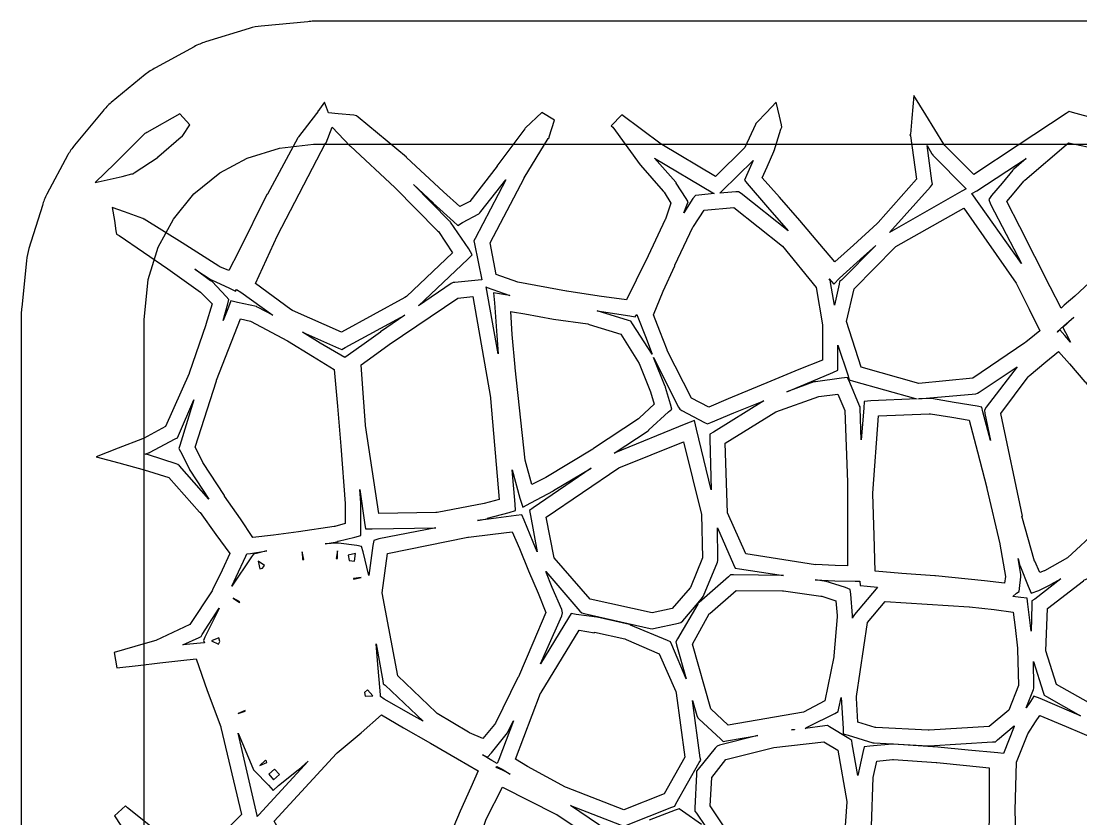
# Model space of a CAD drawing. Extents: x 0 to 84.1, y 0 to 54.9.
# Drawn here: x 0.01 to 19.44, y 40.24 to 54.87 of the extents above; entities that cross this region are included whole.
import ezdxf

# ---------------------------------------------------------------- set-up
doc = ezdxf.new("R2010")
doc.units = 0
doc.layers.add('Layer_1', color=7, linetype='CONTINUOUS')

msp = doc.modelspace()

# ---------------------------------------------------------------- linework, layer by layer
at = {"layer": 'Layer_1', "color": 7}
for points in [[(5.265208, 54.8589), (4.409722, 54.779525)], [(78.731181, 54.867691), (69.558958, 54.867691), (60.386736, 54.867691), (51.223333, 54.867691), (42.051111, 54.867691), (32.878889, 54.867691), (23.715486, 54.867691), (14.543264, 54.867691), (5.371042, 54.867691), (5.371042, 54.867706)], [(16.377708, 53.503951), (16.342431, 53.089437), (16.315972, 52.798396), (16.307153, 52.780757), (16.315972, 52.763118), (16.430625, 51.969368), (15.725069, 51.175618), (15.707431, 51.157979), (15.275278, 50.761104), (14.931319, 50.452424), (14.657917, 50.778743), (14.2875, 51.210896), (13.917083, 51.643049), (13.599583, 51.995826), (13.687778, 52.198674), (13.81125, 52.480896), (13.81125, 52.489701), (13.820069, 52.489701), (13.943542, 52.886576), (13.961181, 52.921854), (13.952361, 52.965951), (13.917083, 53.124701), (13.855347, 53.380465), (13.678958, 53.195257), (13.502569, 53.010048), (13.484931, 52.992409), (13.476111, 52.974771), (13.282083, 52.551437), (12.744097, 52.022271), (11.756319, 52.604354), (11.7475, 52.613159), (11.024306, 53.151145), (10.830278, 52.948298), (10.856736, 52.921854), (11.359444, 52.233937), (11.368264, 52.225132), (11.782778, 51.748882), (11.800417, 51.731243), (11.923889, 51.528396), (11.826875, 51.237354), (11.818056, 51.228549), (11.509375, 50.56709), (11.288889, 50.117285), (11.1125, 49.755687), (10.609792, 49.826243), (10.018889, 49.914437), (10.010069, 49.914437), (9.119306, 50.082007), (8.722431, 50.223118), (8.607778, 50.805201), (9.233958, 51.987007), (9.233958, 51.995812), (9.674931, 52.719007), (9.692569, 52.727812), (9.692569, 52.745451), (9.789583, 53.054131), (9.560278, 53.195243), (9.260417, 52.91302), (9.251597, 52.904215), (9.242778, 52.89541), (8.73125, 52.207493), (8.740069, 52.207493), (8.237361, 51.563674), (8.052153, 51.46666), (7.752292, 51.740062), (7.073194, 52.366243), (7.073194, 52.375048), (6.19125, 53.107062), (6.155972, 53.133506), (6.111875, 53.142312), (5.820833, 53.168756), (5.644444, 53.186395), (5.573889, 53.380423), (5.450417, 53.212853), (5.441597, 53.212853), (5.450417, 53.204048), (5.423958, 53.177604), (5.097639, 52.745451), (5.088819, 52.73666), (5.08, 52.72784), (4.524375, 51.695965), (4.515556, 51.687146), (3.995208, 50.637632), (3.818819, 50.293674), (3.65125, 50.364229), (3.633611, 50.373034), (2.963333, 50.805187), (2.266597, 51.23734), (2.257778, 51.23734), (2.240139, 51.246145), (1.905, 51.369618), (1.675694, 51.448993), (1.719792, 51.210868), (1.74625, 51.025659), (1.755069, 50.963923), (1.807986, 50.937479), (2.69875, 50.328937), (3.298472, 49.896784), (3.510139, 49.685118), (3.395486, 49.305882), (3.395486, 49.297076), (3.086806, 48.415132), (3.086806, 48.406327), (2.654653, 47.436188), (2.248958, 47.215702), (2.231319, 47.206896), (1.790347, 47.039327), (1.384653, 46.880577), (1.799167, 46.765924), (2.266597, 46.642452), (2.716389, 46.501341), (3.280833, 45.866341), (3.289653, 45.857535), (3.580694, 45.451841), (3.836458, 45.107883), (3.695347, 44.799202), (3.518958, 44.437605), (3.510139, 44.419966), (3.104444, 43.802605), (2.478264, 43.511563), (2.451806, 43.502758), (2.090208, 43.396924), (1.710972, 43.291091), (1.763889, 43.008869), (2.151944, 43.052966), (2.548819, 43.097063), (2.936875, 43.141161), (3.219097, 43.176438), (3.421944, 42.594355), (3.668889, 41.924077), (3.668889, 41.915272), (4.048125, 40.318952), (3.439583, 39.710411)], [(20.505208, 52.860146), (19.288125, 53.195285), (19.226389, 53.212924), (19.173472, 53.177646), (18.291528, 52.595563), (17.480139, 52.057577), (16.950972, 52.586743), (16.933333, 52.613187), (16.598194, 53.151174), (16.377708, 53.503951), (16.377708, 53.503951)], [(2.919236, 53.168812), (2.310694, 52.824854), (2.293056, 52.816049), (2.275417, 52.807243), (1.728611, 52.260438), (1.367014, 51.90766), (1.860903, 52.022313), (2.037292, 52.06641), (2.06375, 52.06641), (2.081389, 52.084049), (2.522361, 52.375091), (2.522361, 52.383896), (2.531181, 52.392701), (2.945694, 52.745479), (2.963333, 52.754299), (2.972153, 52.771937), (3.104444, 52.965965), (2.919236, 53.168812), (2.919236, 53.168812)], [(5.715, 52.921896), (6.041319, 52.577938), (6.050139, 52.577938), (6.861528, 51.819466), (7.646458, 51.025716), (7.664097, 51.008077), (7.919861, 50.620021), (7.073194, 49.817452), (7.046736, 49.799813), (5.882569, 49.164813), (4.982986, 49.56166), (4.956528, 49.579299), (4.303889, 50.055549), (4.709583, 50.937493), (5.591528, 52.630826), (5.600347, 52.639632), (5.715, 52.921854), (5.715, 52.921896)], [(2.266597, 27.439233), (2.266597, 32.960206), (2.266597, 38.472358), (2.266597, 43.993331), (2.266597, 49.390831), (2.337153, 50.131664), (2.522361, 50.722567), (2.804583, 51.234094), (3.175, 51.701525), (3.65125, 52.089581), (4.153958, 52.354164), (4.744861, 52.539372), (5.371042, 52.609928), (5.371042, 52.609928)], [(5.371042, 52.609928), (5.3975, 52.609928), (14.543264, 52.609928), (23.715486, 52.609928), (32.878889, 52.609928), (42.051111, 52.609928)], [(16.624653, 52.586743), (16.712847, 52.436813), (16.721667, 52.428007), (16.730486, 52.410368), (17.339028, 51.793007), (17.259653, 51.74891), (15.936736, 50.990438), (16.686389, 51.828285), (16.721667, 51.881202), (16.712847, 51.942938), (16.624653, 52.586757), (16.624653, 52.586743)], [(19.217569, 52.63966), (20.028958, 52.463271), (20.566944, 52.101674), (20.769792, 51.713618), (20.752153, 51.299104), (20.32, 50.761104), (19.782014, 50.231937), (19.782014, 50.240743), (19.332222, 49.826229), (19.138194, 49.658659), (19.085278, 49.605743), (18.882431, 49.993798), (18.600208, 50.549423), (18.326806, 51.096229), (18.088681, 51.563659), (18.220972, 51.722409), (18.397361, 51.934076), (18.406181, 51.942881), (18.415, 51.951687), (19.217569, 52.639603), (19.217569, 52.63966)], [(11.624028, 52.357494), (12.691181, 51.722494), (12.717639, 51.704855), (12.435417, 51.678411), (12.373681, 51.669606), (12.329583, 51.616689), (12.162014, 51.352106), (12.214931, 51.493217), (12.241389, 51.554953), (12.206111, 51.616689), (12.020903, 51.898911), (12.020903, 51.907717), (12.012083, 51.916522), (11.624028, 52.357494), (11.624028, 52.357494)], [(13.432014, 52.313411), (13.308542, 52.040008), (13.273264, 51.951814), (13.326181, 51.890078), (13.696597, 51.457925), (14.075833, 51.025772), (13.211528, 51.704869), (13.167431, 51.740147), (13.114514, 51.740147), (12.823472, 51.713703), (12.85875, 51.748981), (13.432014, 52.313425), (13.432014, 52.313411)], [(18.441458, 52.348689), (18.212153, 52.154661), (18.203333, 52.145856), (18.194514, 52.13705), (18.000486, 51.898925), (17.806458, 51.66962), (17.753542, 51.599064), (17.788819, 51.51087), (18.071042, 50.964064), (18.353264, 50.426078), (17.444861, 51.704898), (17.533056, 51.757814), (18.441458, 52.348717), (18.441458, 52.348689)], [(8.898819, 51.960549), (8.334375, 50.884576), (8.307917, 50.840479), (8.325556, 50.787562), (8.457847, 50.126104), (8.387292, 50.117299), (7.963958, 50.073202), (7.928681, 50.073202), (7.893403, 50.055563), (7.293681, 49.649868), (8.202083, 50.505354), (8.281458, 50.584729), (8.219722, 50.690563), (7.884583, 51.184452), (7.875764, 51.193257), (7.866944, 51.202062), (7.205486, 51.87234), (7.567083, 51.537201), (7.567083, 51.528396), (7.9375, 51.193257), (8.016875, 51.122701), (8.105069, 51.175618), (8.404931, 51.334368), (8.422569, 51.352007), (8.440208, 51.378451), (8.898819, 51.960534), (8.898819, 51.960549)], [(13.079236, 51.449105), (13.97, 50.74355), (14.587361, 49.985078), (14.702014, 49.297161), (14.702014, 49.279522), (14.702014, 48.926744), (14.702014, 48.653342), (14.269861, 48.476953), (13.758333, 48.265286), (12.973403, 47.938967), (12.620625, 47.789036), (12.303125, 47.956605), (11.853333, 48.829646), (11.853333, 48.838451), (11.721042, 49.182409), (11.606389, 49.482271), (11.782778, 49.914423), (11.994444, 50.381854), (11.994444, 50.390659), (12.329583, 51.087395), (12.338403, 51.105034), (12.532431, 51.404895), (13.079236, 51.448993), (13.079236, 51.449105)], [(17.294931, 51.4403), (18.25625, 50.064467), (18.494375, 49.588217), (18.688403, 49.191342), (18.591389, 49.111967), (18.432639, 48.979675), (18.415, 48.97087), (17.4625, 48.318231), (16.474722, 48.221217), (15.416389, 48.521078), (15.142986, 49.358925), (15.284097, 49.958648), (16.03375, 50.71712), (16.051389, 50.734759), (17.294931, 51.440314), (17.294931, 51.4403)], [(15.680972, 50.752285), (15.054792, 50.117285), (15.019514, 50.09084), (15.010694, 50.046743), (14.9225, 49.658688), (14.851944, 50.073202), (14.851944, 50.108479), (14.825486, 50.143757), (14.913681, 50.046743), (15.019514, 50.152577), (15.460486, 50.558271), (15.680972, 50.752299), (15.680972, 50.752285)], [(3.192639, 50.32016), (3.4925, 50.126132), (3.501319, 50.126132), (3.510139, 50.117327), (3.818819, 49.976216), (3.942292, 49.91448), (3.959931, 49.949758), (4.039306, 49.896841), (4.621389, 49.473508), (4.356806, 49.614619), (4.339167, 49.623424), (4.321528, 49.632229), (3.977569, 49.711604), (3.854097, 49.738049), (3.81, 49.623396), (3.712986, 49.376451), (3.801181, 49.685132), (3.818819, 49.764507), (3.765903, 49.817424), (3.510139, 50.090826), (3.501319, 50.099632), (3.483681, 50.108437), (3.192639, 50.320104), (3.192639, 50.32016)], [(8.537222, 49.993855), (8.554861, 49.985049), (8.969375, 49.835119), (8.854722, 49.852758), (8.669514, 49.888036), (8.687153, 49.702827), (8.73125, 49.103105), (8.757708, 48.767966), (8.537222, 49.993869), (8.537222, 49.993855)], [(8.290278, 49.817438), (8.616597, 47.965354), (8.616597, 47.947715), (8.775347, 46.095632), (8.501944, 46.025077), (7.637639, 45.857507), (7.611181, 45.857507), (6.570486, 45.839868), (6.323542, 47.453827), (6.323542, 47.462632), (6.279444, 48.044715), (6.244167, 48.565062), (6.464653, 48.723812), (6.755694, 48.935479), (8.016875, 49.790965), (8.290278, 49.817409), (8.290278, 49.817438)], [(0.008819, 49.505483), (0.008819, 43.993331), (0.008819, 38.472358), (0.008819, 32.960206), (0.008819, 27.439233), (0.008819, 21.927081), (0.008819, 16.406108), (0.008819, 10.893941)], [(4.030486, 49.411786), (4.215694, 49.367688), (4.894792, 49.006091), (5.353403, 48.723869), (5.750278, 48.476924), (5.812014, 47.806647), (5.87375, 47.074633), (5.953125, 46.025119), (5.953125, 46.00748), (5.953125, 45.654702), (5.759097, 45.601786), (5.750278, 45.601786), (5.097639, 45.504772), (4.639028, 45.443036), (4.259792, 45.398938), (4.030486, 45.742897), (3.739444, 46.157411), (3.739444, 46.166216), (3.342569, 46.774758), (3.33375, 46.792396), (3.201458, 47.05698), (3.589514, 48.274063), (3.589514, 48.282868), (4.030486, 49.411757), (4.030486, 49.411786)], [(7.046736, 49.473508), (6.596944, 49.173646), (6.596944, 49.164841), (6.297083, 48.953174), (6.006042, 48.741508), (5.944306, 48.697411), (5.494514, 48.961994), (5.168194, 49.164841), (5.829653, 48.873799), (5.891389, 48.847355), (5.953125, 48.882633), (7.046736, 49.473536), (7.046736, 49.473508)], [(8.987014, 49.544049), (9.022292, 49.535244), (9.242778, 49.499966), (9.771944, 49.402952), (10.398125, 49.314758), (10.424583, 49.305952), (11.006667, 49.129563), (11.341806, 48.591577), (11.553472, 48.07123), (11.615208, 47.841924), (11.350625, 47.59498), (11.332986, 47.577341), (10.503958, 47.030536), (10.495139, 47.02173), (9.630833, 46.501383), (9.375069, 46.369091), (9.251597, 46.818883), (9.066389, 48.512216), (9.066389, 48.521022), (9.013472, 49.120744), (8.987014, 49.544077), (8.987014, 49.544049)], [(10.574514, 49.552854), (11.174236, 49.46466), (11.27125, 49.447021), (11.297708, 49.491118), (11.315347, 49.438202), (11.456458, 49.085424), (11.579931, 48.759104), (11.218333, 49.314715), (11.191875, 49.367632), (11.147778, 49.376451), (10.574514, 49.55284), (10.574514, 49.552854)], [(19.314583, 49.43823), (19.191111, 49.323577), (19.111736, 49.253021), (19.164653, 49.156008), (19.252847, 48.979619), (19.147014, 49.103091), (19.058819, 49.208924), (19.014722, 49.164827), (19.005903, 49.173632), (19.129375, 49.279466), (19.314583, 49.438216), (19.314583, 49.43823)], [(14.984236, 48.92666), (15.178264, 48.362215), (15.195903, 48.29166), (15.275278, 48.265215), (16.412986, 47.947715), (16.439444, 47.93891), (15.592778, 47.903632), (15.469306, 47.894827), (15.460486, 47.771355), (15.416389, 47.189271), (15.39875, 47.771355), (15.39875, 47.797799), (15.381111, 47.815438), (15.204722, 48.238771), (15.160625, 48.335785), (15.054792, 48.318146), (14.578542, 48.25641), (14.560903, 48.25641), (14.543264, 48.25641), (14.049375, 48.071202), (14.384514, 48.212313), (14.896042, 48.42398), (14.984236, 48.468077), (14.984236, 48.556271), (14.984236, 48.926688), (14.984236, 48.92666)], [(19.032361, 48.812035), (19.235208, 48.58273), (19.517431, 48.25641), (19.52625, 48.247605), (19.993681, 47.586146), (19.984861, 46.73948), (19.984861, 46.713036), (19.764375, 45.548869), (19.199931, 45.028522), (18.776597, 44.790397), (18.767778, 44.790397), (18.688403, 44.755119), (18.600208, 44.966786), (18.591389, 44.966786), (18.362083, 45.786994), (18.370903, 45.786994), (17.974028, 47.674355), (18.476736, 48.344633), (18.485556, 48.353438), (18.494375, 48.362243), (18.803056, 48.618007), (19.032361, 48.812035), (19.032361, 48.812035)], [(11.606389, 48.697396), (12.065, 47.788994), (12.091458, 47.753716), (12.126736, 47.727272), (12.54125, 47.506786), (12.594167, 47.480341), (12.655903, 47.506786), (13.079236, 47.683174), (13.626042, 47.903661), (12.708819, 47.330397), (12.638264, 47.295119), (12.638264, 47.206924), (12.664722, 46.272063), (12.391319, 47.383313), (12.356042, 47.542063), (12.197292, 47.480327), (10.883194, 46.942341), (11.509375, 47.356855), (11.518194, 47.36566), (11.518194, 47.374466), (11.879792, 47.700785), (11.941528, 47.753702), (11.915069, 47.841896), (11.826875, 48.150577), (11.826875, 48.159382), (11.818056, 48.168187), (11.606389, 48.697354), (11.606389, 48.697396)], [(18.273889, 48.529841), (17.709444, 47.789008), (17.674167, 47.736091), (17.682986, 47.674355), (17.788819, 47.180466), (17.647708, 47.700813), (17.630069, 47.789008), (17.541875, 47.806647), (17.118542, 47.877202), (16.704028, 47.947758), (16.686389, 47.947758), (16.677569, 47.947758), (16.465903, 47.938952), (17.515417, 48.035966), (17.550694, 48.044772), (17.577153, 48.062411), (18.273889, 48.529841), (18.273889, 48.529841)], [(14.984236, 48.027161), (15.116528, 47.7273), (15.160625, 46.413203), (15.160625, 46.404397), (15.160625, 45.57537), (15.160625, 44.878633), (14.940139, 44.887439), (14.578542, 44.905078), (14.578542, 44.896272), (13.299722, 45.09912), (12.964583, 45.848772), (12.920486, 47.127592), (13.846528, 47.700856), (14.640278, 47.983078), (14.984236, 48.027175), (14.984236, 48.027161)], [(3.175, 47.921328), (2.919236, 47.08348), (2.901597, 47.030564), (2.928056, 46.977647), (3.095625, 46.651328), (3.095625, 46.642522), (3.104444, 46.633604), (3.448403, 46.104437), (2.910417, 46.712979), (2.883958, 46.739437), (2.848681, 46.748243), (2.345972, 46.915812), (2.337153, 46.915812), (2.284236, 46.924618), (2.345972, 46.951104), (2.354792, 46.951104), (2.363611, 46.959909), (2.831042, 47.206854), (2.875139, 47.224493), (2.892778, 47.26859), (3.175, 47.921229), (3.175, 47.921328)], [(16.659931, 47.665507), (16.686389, 47.665507), (17.074444, 47.603771), (17.391944, 47.550855), (17.550694, 46.968771), (17.718264, 46.307313), (17.718264, 46.298508), (17.956389, 45.284271), (17.956389, 45.275466), (18.062222, 44.684563), (18.044583, 44.561091), (17.674167, 44.605132), (16.774583, 44.693326), (16.765764, 44.693326), (16.157222, 44.737424), (15.672153, 44.781521), (15.654514, 45.43416), (15.628056, 46.201451), (15.628056, 46.210257), (15.733889, 47.630187), (16.659931, 47.665465), (16.659931, 47.665507)], [(12.153194, 47.153951), (12.488333, 45.822215), (12.505972, 45.028465), (12.285486, 44.48166), (12.276667, 44.472854), (11.950347, 44.093618), (11.579931, 44.014243), (10.442222, 44.269993), (9.780764, 45.028465), (9.639653, 45.769299), (10.971389, 46.677701), (12.153194, 47.153951), (12.153194, 47.153951)], [(10.459861, 46.668952), (9.401528, 45.945758), (9.330972, 45.892841), (9.348611, 45.804647), (9.472083, 45.134369), (9.401528, 45.310758), (9.233958, 45.716452), (9.189861, 45.813466), (9.084028, 45.804661), (8.625417, 45.742925), (8.378472, 45.707647), (8.554861, 45.742925), (8.563681, 45.75173), (8.960556, 45.857564), (9.075208, 45.892841), (9.066389, 46.007494), (9.013472, 46.642494), (9.154583, 46.122147), (9.2075, 45.954577), (9.357431, 46.033952), (9.771944, 46.254439), (9.771944, 46.263244), (10.459861, 46.668882), (10.459861, 46.668952)], [(6.217708, 46.280925), (6.305903, 45.672383), (6.323542, 45.557731), (6.447014, 45.557731), (7.611181, 45.57537), (6.570486, 45.372522), (6.473472, 45.346078), (6.455833, 45.249064), (6.385278, 44.702259), (6.279444, 45.134411), (6.252986, 45.231425), (6.164792, 45.249064), (5.829653, 45.293161), (5.820833, 45.293161), (5.803194, 45.293161), (5.582708, 45.284356), (5.803194, 45.319634), (5.812014, 45.328439), (5.820833, 45.328439), (6.129514, 45.407814), (6.235347, 45.434258), (6.235347, 45.540092), (6.235347, 46.025161), (6.235347, 46.033967), (6.217708, 46.280911), (6.217708, 46.280925)], [(9.013472, 45.504743), (9.145764, 45.196063), (9.313333, 44.790368), (9.489722, 44.375855), (9.630833, 44.023077), (9.392708, 43.458632), (9.128125, 42.841271), (9.119306, 42.832466), (8.704792, 41.994619), (8.687153, 41.968174), (8.475486, 41.712411), (8.228542, 41.818244), (8.210903, 41.827049), (7.637639, 42.170965), (7.62, 42.188604), (6.914444, 42.858882), (6.632222, 44.384646), (6.729236, 45.10784), (8.202083, 45.407701), (8.210903, 45.407701), (8.660694, 45.460618), (9.013472, 45.504715), (9.013472, 45.504743)], [(12.779375, 45.575327), (13.070417, 44.905049), (13.105694, 44.834494), (13.185069, 44.825689), (13.987639, 44.702216), (13.070417, 44.711022), (13.0175, 44.711022), (12.982222, 44.675744), (12.444236, 44.208313), (12.426597, 44.199508), (12.417778, 44.173064), (12.047361, 43.538064), (12.012083, 43.485147), (12.029722, 43.43223), (12.206111, 42.80605), (11.941528, 43.43223), (11.915069, 43.485147), (11.862153, 43.511591), (11.183056, 43.793814), (11.174236, 43.802619), (11.165417, 43.802619), (10.574514, 43.934911), (10.565694, 43.934911), (10.186458, 43.987827), (10.098264, 44.005466), (10.045347, 43.926091), (9.533819, 43.079424), (9.648472, 43.344008), (9.921875, 43.961369), (9.939514, 44.014286), (9.921875, 44.076022), (9.745486, 44.481716), (9.630833, 44.772758), (10.257014, 44.049563), (10.292292, 44.014286), (10.336389, 44.00548), (11.544653, 43.732077), (11.579931, 43.723272), (11.606389, 43.732077), (12.065, 43.829091), (12.109097, 43.837897), (12.144375, 43.873174), (12.426597, 44.199494), (12.505972, 44.296508), (12.514792, 44.314147), (12.523611, 44.331786), (12.779375, 44.949147), (12.788194, 44.975591), (12.788194, 45.002035), (12.779375, 45.575299), (12.779375, 45.575327)], [(4.515556, 45.151937), (4.321528, 45.10784), (4.268611, 45.090201), (4.233333, 45.046104), (3.871736, 44.508118), (3.951111, 44.675687), (4.1275, 45.054924), (4.145139, 45.099021), (4.215694, 45.107826), (4.515556, 45.151937), (4.515556, 45.151937)], [(5.159375, 45.134299), (5.168194, 44.993187), (5.194653, 44.993187), (5.159375, 45.134299), (5.159375, 45.134299)], [(5.812014, 45.151937), (5.785556, 45.010826), (5.812014, 45.010826), (5.812014, 45.151937), (5.812014, 45.151937)], [(6.138333, 45.107854), (6.006042, 45.072577), (6.023681, 44.975563), (6.120694, 44.966757), (6.138333, 45.107868), (6.138333, 45.107854)], [(4.356806, 44.966743), (4.383264, 44.825632), (4.436181, 44.834437), (4.471458, 44.887354), (4.356806, 44.966729), (4.356806, 44.966743)], [(18.291528, 45.010897), (18.326806, 44.878605), (18.335625, 44.8698), (18.335625, 44.860995), (18.476736, 44.508217), (18.529653, 44.375925), (18.670764, 44.428842), (18.89125, 44.534675), (18.900069, 44.534675), (18.900069, 44.54348), (19.076458, 44.640494), (18.600208, 44.270078), (18.547292, 44.2348), (18.547292, 44.164244), (18.529653, 43.679175), (18.520833, 43.785008), (18.467917, 44.173064), (18.459097, 44.287717), (18.344444, 44.296522), (18.194514, 44.314161), (18.265069, 44.375897), (18.309167, 44.411175), (18.317986, 44.464091), (18.344444, 44.675758), (18.344444, 44.702202), (18.344444, 44.719841), (18.291528, 45.010883), (18.291528, 45.010897)], [(20.099514, 44.878549), (20.79625, 44.69334), (21.766389, 44.111257), (21.581181, 42.885354), (21.572361, 42.85891), (21.246042, 42.029882), (21.060833, 41.765299), (20.699236, 41.853493), (20.681597, 41.862299), (19.887847, 42.197438), (19.879028, 42.206243), (18.997083, 42.700132), (18.803056, 43.317493), (18.829514, 44.093604), (19.490972, 44.605132), (19.499792, 44.613937), (20.099514, 44.878521), (20.099514, 44.878549)], [(6.244167, 44.666868), (6.103056, 44.649229), (6.103056, 44.63159), (6.244167, 44.666868), (6.244167, 44.666868)], [(14.569722, 44.622771), (14.931319, 44.605132), (15.301736, 44.596327), (15.389931, 44.596327), (15.39875, 44.516952), (15.522222, 44.508146), (15.71625, 44.490507), (15.689792, 44.45523), (15.292917, 43.987799), (15.266458, 43.952521), (15.257639, 43.917243), (15.257639, 43.943688), (15.257639, 43.961327), (15.257639, 43.970132), (15.222361, 44.358187), (15.213542, 44.446382), (15.125347, 44.48166), (14.754931, 44.596312), (14.746111, 44.596312), (14.737292, 44.596312), (14.569722, 44.622771), (14.569722, 44.622771)], [(13.123333, 44.428771), (13.97, 44.419966), (13.987639, 44.419966), (14.675556, 44.322952), (14.693194, 44.322952), (14.948958, 44.234758), (14.975417, 43.970174), (14.975417, 43.94373), (14.913681, 43.229355), (14.913681, 43.211716), (14.746111, 42.400327), (14.358056, 42.19748), (12.973403, 41.959355), (12.655903, 42.259216), (12.320764, 43.441022), (12.629444, 43.996647), (12.638264, 44.005452), (13.123333, 44.428785), (13.123333, 44.428771)], [(3.898194, 44.28766), (4.012847, 44.208285), (4.021667, 44.21709), (3.898194, 44.287646), (3.898194, 44.28766)], [(15.857361, 44.225924), (17.391944, 44.12891), (17.400764, 44.12891), (17.850556, 44.075993), (18.203333, 44.031896), (18.238611, 43.749674), (18.282708, 43.370438), (18.282708, 43.352799), (18.300347, 42.682521), (18.123958, 42.23273), (17.762361, 41.932868), (16.659931, 41.862313), (16.642292, 41.862313), (15.680972, 41.91523), (15.672153, 41.91523), (15.354653, 42.012243), (15.328194, 42.453216), (15.328194, 42.462021), (15.328194, 42.47966), (15.531042, 43.837854), (15.857361, 44.22591), (15.857361, 44.225924)], [(3.642431, 44.102452), (3.571875, 43.961341), (3.377847, 43.573285), (3.351389, 43.511549), (3.369028, 43.467452), (3.298472, 43.458646), (2.972153, 43.432202), (3.272014, 43.564494), (3.307292, 43.582133), (3.324931, 43.617411), (3.642431, 44.10248), (3.642431, 44.102452)], [(3.633611, 43.555674), (3.501319, 43.502758), (3.624792, 43.441022), (3.65125, 43.493938), (3.633611, 43.555674), (3.633611, 43.555674)], [(10.239375, 43.696771), (10.521597, 43.652674), (10.521597, 43.66148), (11.077222, 43.538007), (11.103681, 43.529202), (11.712222, 43.264619), (12.012083, 42.576702), (12.020903, 42.541424), (12.179653, 41.368438), (11.800417, 40.69816), (11.059583, 40.407119), (10.010069, 40.812813), (9.992431, 40.821618), (9.295694, 41.200855), (9.075208, 41.333146), (9.533819, 42.54141), (9.542639, 42.550215), (9.542639, 42.559021), (10.239375, 43.696729), (10.239375, 43.696771)], [(6.517569, 43.449841), (6.641042, 42.770744), (6.649861, 42.717827), (6.685139, 42.691383), (7.381875, 42.029925), (7.161389, 42.153326), (6.6675, 42.435549), (6.596944, 42.479646), (6.596944, 42.514924), (6.544028, 43.141104), (6.517569, 43.449785), (6.517569, 43.449841)], [(18.57375, 43.12355), (18.750139, 42.559105), (18.767778, 42.506189), (18.811875, 42.479745), (19.438056, 42.126967), (19.279306, 42.197522), (18.697222, 42.444467), (18.582569, 42.488564), (18.520833, 42.39155), (18.441458, 42.276897), (18.57375, 42.612036), (18.582569, 42.63848), (18.582569, 42.664925), (18.57375, 43.123536), (18.57375, 43.12355)], [(6.358819, 42.603132), (6.305903, 42.559035), (6.314722, 42.488479), (6.455833, 42.497285), (6.358819, 42.603118), (6.358819, 42.603132)], [(11.1125, 40.124854), (11.941528, 40.451174), (11.994444, 40.468812), (12.012083, 40.51291), (12.444236, 41.271382), (12.470694, 41.315479), (12.461875, 41.359576), (12.320764, 42.40909), (12.320764, 42.40909)], [(12.320764, 42.40909), (12.400139, 42.135687), (12.417778, 42.09159), (12.444236, 42.065146), (12.832292, 41.703549), (12.885208, 41.659452), (12.946944, 41.668257), (13.520208, 41.765271), (12.814653, 41.588882), (12.770556, 41.571243), (12.735278, 41.535965), (12.426597, 41.14791), (12.391319, 41.112632), (12.391319, 41.059715), (12.364861, 40.433535), (12.364861, 40.380618), (12.391319, 40.34534), (12.726458, 39.851451)], [(15.045972, 42.462007), (15.08125, 41.897562), (15.08125, 41.800549), (15.178264, 41.774104), (15.628056, 41.632993), (15.636875, 41.632993), (15.654514, 41.632993), (16.642292, 41.580077), (16.651111, 41.580077), (16.659931, 41.580077), (17.824097, 41.650632), (17.877014, 41.650632), (17.912292, 41.68591), (18.220972, 41.941674), (18.220972, 41.932868), (18.026944, 41.43898), (17.921111, 41.447785), (17.374306, 41.500702), (16.818681, 41.553618), (16.007292, 41.606535), (15.998472, 41.606535), (15.980833, 41.606535), (15.575139, 41.571257), (15.469306, 41.562452), (15.442847, 41.456618), (15.354653, 41.033285), (15.248819, 41.615368), (15.24, 41.677076), (15.187083, 41.712354), (14.834306, 41.924021), (14.799028, 41.950465), (14.746111, 41.94166), (14.384514, 41.897562), (14.410972, 41.915201), (14.44625, 41.93284), (14.931319, 42.170965), (14.993056, 42.206243), (15.001875, 42.267979), (15.045972, 42.462007), (15.045972, 42.462007)], [(4.118681, 42.223882), (3.986389, 42.170965), (4.118681, 42.215062), (4.118681, 42.223868), (4.118681, 42.223882)], [(6.614583, 42.144549), (7.020278, 41.906424), (7.514167, 41.624202), (8.008056, 41.34198), (8.387292, 41.121494), (8.255, 40.812813), (8.060972, 40.38066), (7.875764, 39.948508), (7.717014, 39.578091), (7.205486, 39.463438), (6.641042, 39.331146), (6.632222, 39.331146), (5.609167, 39.163577), (5.071181, 39.454619), (4.647847, 40.195452), (5.794375, 41.438994), (5.803194, 41.447799), (6.244167, 41.818216), (6.614583, 42.144535), (6.614583, 42.144549)], [(9.039931, 42.03873), (8.766528, 41.324355), (8.740069, 41.253799), (8.643056, 41.30666), (8.466667, 41.412493), (8.563681, 41.368396), (8.634236, 41.447771), (8.925278, 41.818187), (8.934097, 41.826993), (8.942917, 41.844632), (9.039931, 42.038659), (9.039931, 42.03873)], [(18.688403, 42.135744), (19.173472, 41.932897), (19.746736, 41.685952), (19.755556, 41.685952), (20.628681, 41.271438), (20.646319, 41.262633), (21.078472, 40.980411), (21.149028, 40.662911), (20.531667, 39.710411), (20.514028, 39.692772), (20.170069, 39.331104), (19.923125, 39.225271), (19.543889, 39.269368), (18.917708, 39.348743), (18.538472, 39.40166), (18.273889, 39.436937), (18.25625, 39.851451), (18.238611, 40.380618), (18.238611, 40.389423), (18.265069, 41.280187), (18.467917, 41.800534), (18.609028, 42.021021), (18.688403, 42.135673), (18.688403, 42.135744)], [(3.986389, 41.809439), (4.259792, 41.165619), (4.268611, 41.139175), (4.28625, 41.121536), (4.542014, 40.856953), (4.630208, 40.759939), (4.727222, 40.848133), (5.088819, 41.139175), (5.097639, 41.139175), (5.274028, 41.297925), (4.365625, 40.310147), (4.339167, 40.283703), (4.339167, 40.301342), (3.986389, 41.809467), (3.986389, 41.809439)], [(14.190486, 41.879994), (14.190486, 41.871189), (14.137569, 41.871189), (14.190486, 41.879994), (14.190486, 41.879994)], [(14.728472, 41.650731), (14.984236, 41.5008), (15.151806, 40.55712), (15.151806, 40.548314), (15.063611, 39.313592), (14.9225, 39.075467), (14.393333, 39.013731), (14.375694, 39.013731), (13.740694, 39.110745), (13.220347, 39.613326), (12.647083, 40.477632), (12.673542, 40.997979), (12.929306, 41.324299), (13.81125, 41.544785), (14.728472, 41.650618), (14.728472, 41.650731)], [(4.489097, 41.315507), (4.383264, 41.218493), (4.515556, 41.271382), (4.506736, 41.297826), (4.489097, 41.315465), (4.489097, 41.315507)], [(8.73125, 41.200869), (8.828264, 41.147952), (8.978194, 41.059758), (8.837083, 41.130313), (8.722431, 41.18323), (8.73125, 41.200869), (8.73125, 41.200869)], [(15.989653, 41.324313), (16.007292, 41.324313), (16.792222, 41.271396), (16.801042, 41.271396), (17.347847, 41.218479), (17.762361, 41.174382), (17.762361, 40.759868), (17.762361, 40.213063), (17.762361, 40.204257), (17.700625, 39.304674), (17.383125, 39.119466), (16.862778, 39.040091), (16.862778, 39.048896), (16.201319, 39.013618), (16.1925, 39.013618), (15.830903, 39.013618), (15.601597, 39.013618), (15.601597, 39.489868), (15.601597, 40.09841), (15.601597, 40.107215), (15.636875, 40.997979), (15.698611, 41.29784), (15.989653, 41.324284), (15.989653, 41.324313)], [(4.656667, 41.147952), (4.550833, 41.059758), (4.639028, 40.953924), (4.744861, 41.050938), (4.656667, 41.14791), (4.656667, 41.147952)], [(8.837083, 40.821604), (9.816042, 40.327715), (9.833681, 40.31891), (10.715625, 39.728007), (10.671528, 39.419327), (10.671528, 39.410521), (10.548056, 38.669688), (10.336389, 37.867119), (9.789583, 37.593716), (9.304514, 37.470244), (9.295694, 37.470244), (9.066389, 37.434966), (8.598958, 38.228716), (8.255, 39.366424), (8.528403, 40.213091), (8.537222, 40.23073), (8.837083, 40.821633), (8.837083, 40.821604)], [(2.442986, 40.054355), (1.957917, 40.442411), (1.922639, 40.477688), (1.719792, 40.29248), (1.74625, 40.257202), (2.187222, 39.578105)], [(10.936111, 39.904368), (10.080625, 40.486451), (11.015486, 40.124854)], [(12.488333, 40.133659), (12.135556, 40.380604), (12.073819, 40.424701), (12.003264, 40.398257), (11.527014, 40.213049)]]:
    msp.add_lwpolyline(points, dxfattribs=at)
for points in [[(5.371042, 54.867706), (5.335645, 54.866432), (5.300328, 54.863494), (5.265208, 54.8589)], [(4.189236, 54.735428), (4.189236, 54.735428), (3.386667, 54.488469), (3.386667, 54.488469)], [(4.409722, 54.779525), (4.334943, 54.7722), (4.261081, 54.757427), (4.189236, 54.735428)], [(3.386667, 54.488469), (3.316327, 54.465782), (3.248385, 54.436242), (3.183819, 54.400275)], [(3.183819, 54.400275), (3.183819, 54.400275), (2.469444, 54.012219), (2.469444, 54.012219)], [(2.284236, 53.888747), (2.284236, 53.888747), (1.658056, 53.377219), (1.658056, 53.377219)], [(2.469444, 54.012219), (2.403792, 53.977263), (2.341754, 53.935905), (2.284236, 53.888747)], [(1.658056, 53.377219), (1.603067, 53.329271), (1.552855, 53.276106), (1.508125, 53.218469)], [(1.508125, 53.218469), (1.508125, 53.218469), (0.987778, 52.592289), (0.987778, 52.592289)], [(0.987778, 52.592289), (0.941095, 52.53756), (0.89975, 52.478496), (0.864306, 52.4159)], [(0.864306, 52.4159), (0.864306, 52.4159), (0.47625, 51.692706), (0.47625, 51.692706)], [(0.47625, 51.692706), (0.443316, 51.627806), (0.416734, 51.559874), (0.396875, 51.489858)], [(0.396875, 51.489858), (0.396875, 51.489858), (0.149931, 50.696108), (0.149931, 50.696108)], [(0.149931, 50.696108), (0.127931, 50.624263), (0.113159, 50.550402), (0.105833, 50.475622)], [(0.105833, 50.475622), (0.105833, 50.475622), (0.017639, 49.620136), (0.017639, 49.620136)], [(0.017639, 49.620136), (0.012753, 49.582093), (0.00981, 49.543826), (0.008819, 49.505483)]]:
    msp.add_open_spline(points, degree=3, dxfattribs=at)

doc.saveas('drawing.dxf')
